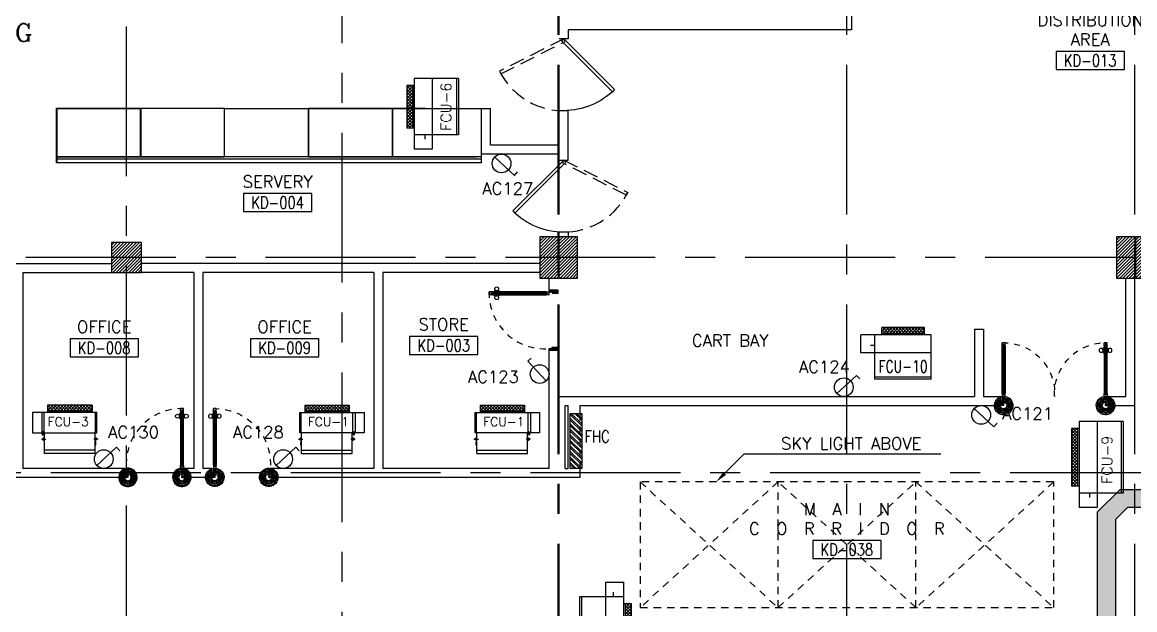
# Model space of a CAD drawing. Extents: x 417866.9 to 417960.2, y 43448 to 43538.2.
# Drawn here: x 417896.96 to 417915.52, y 43505.41 to 43515.22 of the extents above; entities that cross this region are included whole.
import ezdxf
from ezdxf.enums import TextEntityAlignment as Align

# ---------------------------------------------------------------- set-up
doc = ezdxf.new("R2010")
doc.units = 0
doc.header["$MEASUREMENT"] = 0
for name, pattern in [('CENTERX2', [4, 2.5, -0.5, 0.5, -0.5]), ('HIDDEN', [0.375, 0.25, -0.125]), ('HIDDEN2', [0.1875, 0.125, -0.0625])]:
    doc.linetypes.add(name, pattern=pattern)
doc.layers.get('0').update_dxf_attribs({"color": 11, "linetype": 'CONTINUOUS'})
for name, color, linetype in [('AXES', 11, 'CENTERX2'), ('COL', 11, 'CONTINUOUS'), ('DOOR', 11, 'CONTINUOUS'), ('E-SOCKETS', 4, 'CONTINUOUS'), ('E-TRAY', 2, 'CONTINUOUS'), ('EJ', 11, 'CONTINUOUS'), ('FCU', 7, 'CONTINUOUS'), ('FHC', 11, 'CONTINUOUS'), ('HAT', 11, 'CONTINUOUS'), ('HIDDEN', 11, 'HIDDEN2'), ('RM-BOX', 11, 'CONTINUOUS'), ('RM-IND', 11, 'CONTINUOUS'), ('RM-NAME', 11, 'CONTINUOUS'), ('RM-NO', 11, 'CONTINUOUS'), ('SCD', 2, 'CONTINUOUS'), ('SLOPE', 11, 'CONTINUOUS'), ('WALL', 11, 'CONTINUOUS')]:
    doc.layers.add(name, color=color, linetype=linetype)
doc.styles.add('ROMANC', font='romanc', dxfattribs={"height": 0.1})
doc.styles.add('ROMANS', font='ROMANS.shx', dxfattribs={"width": 0.6})

# ---------------------------------------------------------------- blocks, each defined once
blk = doc.blocks.new('RM1')
at = {"layer": 'RM-BOX'}
blk.add_lwpolyline([(570, -200), (-570, -200), (-570, -500), (570, -500)], close=True, dxfattribs=at)
at = {"layer": 'RM-NAME', "style": 'ROMANS'}
for tag, p in [('ROOMNAME1', (0, 324)), ('ROOMNAME2', (0, 0))]:
    blk.add_attdef(tag, text='', height=200, dxfattribs=at).set_placement(p, align=Align.MIDDLE)
at = {"layer": 'RM-NO', "style": 'ROMANS', "width": 0.8}
blk.add_attdef('ROOMNO', text='', height=200, dxfattribs=at).set_placement((0, -350), align=Align.MIDDLE)
blk = doc.blocks.new('*X105')
at = {"color": 0}
for p, q in [((203889, 55131), (204359, 55601)), ((203889, 55184), (204306, 55601)), ((203889, 55237), (204253, 55601)), ((203889, 55290), (204199, 55601)), ((203889, 55343), (204146, 55601)), ((203889, 55396), (204093, 55601)), ((203889, 55449), (204040, 55601)), ((203889, 55502), (203987, 55601)), ((203889, 55555), (203934, 55601)), ((203912, 55101), (204389, 55578)), ((203965, 55101), (204389, 55525)), ((204018, 55101), (204389, 55472)), ((204071, 55101), (204389, 55419)), ((204124, 55101), (204389, 55366)), ((204177, 55101), (204389, 55313)), ((204230, 55101), (204389, 55260)), ((204283, 55101), (204389, 55207)), ((204336, 55101), (204389, 55154))]:
    blk.add_line(p, q, dxfattribs=at)
blk = doc.blocks.new('A$C272A55A0')
at = {"layer": 'DOOR', "color": 0, "linetype": 'ByBlock'}
for p, q in [((0, 900), (0, 1050)), ((50, 1050), (0, 1050)), ((25, 950), (50, 950)), ((25, 900), (25, 950)), ((50, 950), (50, 1050)), ((1750, 950), (1750, 1050)), ((1750, 1050), (1800, 1050)), ((1775, 950), (1750, 950)), ((1775, 900), (1775, 950)), ((1800, 1050), (1800, 900)), ((0, 900), (25, 900)), ((75, 900), (25, 900)), ((25, 850), (25, 900)), ((42, 850), (25, 850)), ((58, 870), (42, 870)), ((42, 870), (42, 850)), ((58, 850), (58, 870)), ((75, 850), (58, 850)), ((75, 900), (75, 850)), ((1725, 900), (1775, 900)), ((1725, 900), (1725, 850)), ((1725, 850), (1742, 850)), ((1742, 870), (1758, 870)), ((1742, 850), (1742, 870)), ((1758, 870), (1758, 850)), ((1758, 850), (1775, 850)), ((1800, 900), (1775, 900)), ((1775, 850), (1775, 900)), ((25, 50), (42, 50)), ((25, 50), (25, 0)), ((25, 0), (75, 0)), ((75, 0), (25, 0)), ((42, 50), (42, 30)), ((42, 30), (58, 30)), ((58, 50), (75, 50)), ((58, 50), (58, 30)), ((75, 50), (75, 0)), ((1718, 160), (1709, 160)), ((1709, 95), (1709, 160)), ((1718, 95), (1709, 95)), ((1725, 173), (1718, 173)), ((1718, 173), (1718, 83)), ((1718, 95), (1718, 160)), ((1725, 83), (1718, 83)), ((1742, 50), (1725, 50)), ((1725, 50), (1725, 0)), ((1775, 0), (1725, 0)), ((1725, 0), (1775, 0)), ((1742, 50), (1742, 30)), ((1758, 30), (1742, 30)), ((1775, 50), (1758, 50)), ((1758, 50), (1758, 30)), ((1775, 173), (1782, 173)), ((1775, 83), (1782, 83)), ((1775, 50), (1775, 0)), ((1782, 173), (1782, 83)), ((1782, 160), (1791, 160)), ((1782, 95), (1782, 160)), ((1782, 95), (1791, 95)), ((1791, 95), (1791, 160))]:
    blk.add_line(p, q, dxfattribs=at)
at = {"layer": 'DOOR', "color": 9, "linetype": 'ByBlock'}
for p, q in [((50, 1050), (0, 1010)), ((50, 1050), (0, 937)), ((50, 1050), (37, 950)), ((1750, 1050), (1800, 1010)), ((1750, 1050), (1800, 937)), ((1750, 1050), (1763, 950))]:
    blk.add_line(p, q, dxfattribs=at)
at = {"layer": 'DOOR', "linetype": 'ByBlock'}
for p, q in [((25, 850), (25, 50)), ((42, 850), (42, 50)), ((58, 850), (58, 50)), ((75, 50), (75, 850)), ((1725, 50), (1725, 850)), ((1742, 850), (1742, 50)), ((1758, 850), (1758, 50)), ((1775, 850), (1775, 50))]:
    blk.add_line(p, q, dxfattribs=at)
at = {"layer": 'DOOR', "color": 0, "linetype": 'ByBlock'}
for centre in [(1676, 128), (1824, 128)]:
    blk.add_circle(centre, 32.4, dxfattribs=at)
at = {"layer": 'DOOR', "color": 9, "linetype": 'ByBlock'}
for centre, radius, start, end in [((50, 1050), 54.4, 203.2074, 270), ((50, 1050), 74.4, 227.7764, 270), ((50, 1050), 94.4, 238.0182, 270), ((50, 1050), 114, 244.0838, 257.3774), ((50, 1050), 34.4, 180, 270), ((50, 1050), 14.4, 180, 270), ((1750, 1050), 14.4, 270, 0), ((1750, 1050), 34.4, 270, 0), ((1750, 1050), 54.4, 270, 336.7926), ((1750, 1050), 74.4, 270, 312.2236), ((1750, 1050), 94.4, 270, 301.9818), ((1750, 1050), 114, 282.6226, 295.9162), ((50, 1050), 134, 248.1598, 259.28), ((50, 1050), 154, 251.1053, 256.2858), ((1750, 1050), 134, 280.72, 291.8402), ((1750, 1050), 154, 283.7142, 288.8947)]:
    blk.add_arc(centre, radius, start, end, dxfattribs=at)
at = {"layer": 'DOOR', "linetype": 'HIDDEN', "ltscale": 0.5}
for centre, start, end in [((50, 851), 268.3174, 3.2965), ((1750, 851), 176.7035, 271.6826)]:
    blk.add_arc(centre, 851, start, end, dxfattribs=at)
at = {"layer": 'WALL', "linetype": 'ByBlock'}
blk.add_line((1800, 900), (1800, 1050), dxfattribs=at)
blk = doc.blocks.new('C11')
at = {"layer": 'HAT'}
h = blk.add_hatch(dxfattribs=at)
h.set_pattern_fill('ANSI31', color=256, scale=300, style=0)
h.set_pattern_definition([(45, (-383765.23, -62181), (-26.5165043, 26.5165043), [])])
h.paths.add_polyline_path([(-20, 350), (-20, 700), (-320, 700), (-320, 350)])
h.paths.add_polyline_path([(-320, 0), (-20, 0), (-20, 350), (-320, 350)])
h = blk.add_hatch(dxfattribs=at)
h.set_pattern_fill('ANSI31', color=256, scale=300, style=0)
h.set_pattern_definition([(45, (-383445.23, -62181), (-26.5165043, 26.5165043), [])])
h.paths.add_polyline_path([(300, 350), (300, 700), (0, 700), (0, 350)])
h.paths.add_polyline_path([(0, 0), (300, 0), (300, 350), (0, 350)])
at = {"layer": 'COL'}
for points in [[(-20, 700), (-20, 0), (-320, 0), (-320, 700)], [(300, 700), (300, 0), (0, 0), (0, 700)]]:
    blk.add_lwpolyline(points, close=True, dxfattribs=at)
blk = doc.blocks.new('A$C24ED45A6')
at = {"layer": 'DOOR', "color": 0, "linetype": 'ByBlock'}
for p, q in [((925, 1100), (925, 1150)), ((925, 1150), (975, 1150)), ((975, 1150), (925, 1150)), ((942, 1100), (942, 1120)), ((958, 1120), (942, 1120)), ((958, 1100), (958, 1120)), ((975, 1100), (975, 1150)), ((909, 1055), (909, 990)), ((918, 1055), (909, 1055)), ((918, 990), (909, 990)), ((918, 978), (918, 1068)), ((925, 1068), (918, 1068)), ((918, 1055), (918, 990)), ((925, 978), (918, 978)), ((942, 1100), (925, 1100)), ((975, 1100), (958, 1100)), ((975, 1068), (982, 1068)), ((975, 978), (982, 978)), ((982, 978), (982, 1068)), ((982, 1055), (982, 990)), ((982, 1055), (991, 1055)), ((982, 990), (991, 990)), ((991, 1055), (991, 990)), ((925, 150), (925, 200)), ((925, 200), (942, 200)), ((942, 200), (942, 180)), ((958, 180), (958, 200)), ((958, 200), (975, 200)), ((975, 200), (975, 150)), ((0, 0), (0, 150)), ((0, 150), (25, 150)), ((50, 0), (0, 0)), ((25, 150), (25, 100)), ((25, 100), (50, 100)), ((50, 100), (50, 0)), ((925, 150), (975, 150)), ((942, 180), (958, 180)), ((975, 100), (950, 100)), ((950, 100), (950, 0)), ((1000, 150), (975, 150)), ((975, 150), (975, 100)), ((1000, 150), (1000, 0)), ((950, 0), (1000, 0))]:
    blk.add_line(p, q, dxfattribs=at)
at = {"layer": 'DOOR', "linetype": 'ByBlock'}
for p, q in [((925, 1100), (925, 200)), ((942, 200), (942, 1100)), ((958, 200), (958, 1100)), ((975, 200), (975, 1100))]:
    blk.add_line(p, q, dxfattribs=at)
at = {"layer": 'DOOR', "color": 9, "linetype": 'ByBlock'}
for p, q in [((50, 0), (0, 114)), ((50, 0), (0, 40)), ((50, 0), (37, 100)), ((950, 0), (1000, 114)), ((950, 0), (963, 100)), ((950, 0), (1000, 40))]:
    blk.add_line(p, q, dxfattribs=at)
at = {"layer": 'DOOR', "color": 0, "linetype": 'ByBlock'}
for centre in [(876, 1023), (1024, 1023)]:
    blk.add_circle(centre, 32.4, dxfattribs=at)
at = {"layer": 'DOOR', "linetype": 'HIDDEN', "ltscale": 0.5}
blk.add_arc((950, 222), 928, 88.456, 184.4816, dxfattribs=at)
at = {"layer": 'DOOR', "color": 9, "linetype": 'ByBlock'}
for centre, radius, start, end in [((50, 0), 154, 103.7142, 108.8947), ((50, 0), 134, 100.72, 111.8402), ((50, 0), 114, 102.6226, 115.9162), ((50, 0), 94.4, 90, 121.9818), ((50, 0), 74.4, 90, 132.2236), ((50, 0), 54.4, 90, 156.7926), ((50, 0), 34.4, 90, 180), ((50, 0), 14.4, 90, 180), ((950, 0), 94.4, 58.0182, 90), ((950, 0), 74.4, 47.7764, 90), ((950, 0), 54.4, 23.2074, 90), ((950, 0), 34.4, 0, 90), ((950, 0), 14.4, 0, 90), ((950, 0), 134, 68.1598, 79.28), ((950, 0), 114, 64.0838, 77.3774), ((950, 0), 154, 71.1053, 76.2858)]:
    blk.add_arc(centre, radius, start, end, dxfattribs=at)
at = {"layer": 'WALL'}
blk.add_line((1000, 0), (1000, 150), dxfattribs=at)
blk = doc.blocks.new('*X222')
at = {"color": 0}
for p, q in [((-750, 2538), (-672, 2616)), ((-750, 2591), (-725, 2616)), ((-660, 2516), (-750, 2606)), ((-719, 2516), (-619, 2616)), ((-607, 2516), (-707, 2616)), ((-666, 2516), (-566, 2616)), ((-554, 2516), (-654, 2616)), ((-613, 2516), (-513, 2616)), ((-501, 2516), (-601, 2616)), ((-560, 2516), (-460, 2616)), ((-448, 2516), (-548, 2616)), ((-507, 2516), (-407, 2616)), ((-394, 2516), (-494, 2616)), ((-454, 2516), (-354, 2616)), ((-341, 2516), (-441, 2616)), ((-401, 2516), (-301, 2616)), ((-288, 2516), (-388, 2616)), ((-348, 2516), (-248, 2616)), ((-235, 2516), (-335, 2616)), ((-295, 2516), (-195, 2616)), ((-182, 2516), (-282, 2616)), ((-242, 2516), (-142, 2616)), ((-129, 2516), (-229, 2616)), ((-189, 2516), (-89, 2616)), ((-76, 2516), (-176, 2616)), ((-136, 2516), (-36, 2616)), ((-23, 2516), (-123, 2616)), ((-83, 2516), (17, 2616)), ((30, 2516), (-70, 2616)), ((-30, 2516), (70, 2616)), ((83, 2516), (-17, 2616)), ((23, 2516), (123, 2616)), ((136, 2516), (36, 2616)), ((76, 2516), (176, 2616)), ((189, 2516), (89, 2616)), ((129, 2516), (215, 2601)), ((215, 2543), (142, 2616)), ((215, 2596), (195, 2616)), ((-713, 2516), (-750, 2553)), ((182, 2516), (215, 2548))]:
    blk.add_line(p, q, dxfattribs=at)
blk = doc.blocks.new('WAP16')
at = {"color": 6}
for p, q in [((-597, 0), (-597, -737)), ((-597, 0), (597, 0)), ((597, 0), (597, -737)), ((-597, -437), (597, -437)), ((-597, -737), (597, -737))]:
    blk.add_line(p, q, dxfattribs=at)
at = {"color": 2}
for p, q in [((-597, -32), (597, -32)), ((597, -437), (835, -437)), ((835, -437), (835, -737)), ((-482, -737), (-482, -862)), ((482, -737), (482, -862)), ((597, -737), (835, -737)), ((-482, -762), (482, -762)), ((-482, -862), (482, -862))]:
    blk.add_line(p, q, dxfattribs=at)
at = {"color": 7}
blk.add_line((597, -562), (670, -562), dxfattribs=at)
at = {"color": 2}
blk.add_blockref('*X222', (268, -3378), dxfattribs=at)
blk = doc.blocks.new('*X226')
at = {"color": 0}
for p, q in [((16890, -2467), (16943, -2414)), ((16890, -2520), (16990, -2420)), ((16990, -2565), (16890, -2465)), ((16890, -2573), (16990, -2473)), ((16990, -2619), (16890, -2519)), ((16890, -2626), (16990, -2526)), ((16990, -2672), (16890, -2572)), ((16890, -2679), (16990, -2579)), ((16990, -2512), (16892, -2414)), ((16990, -2459), (16945, -2414)), ((16990, -2725), (16890, -2625)), ((16890, -2732), (16990, -2632)), ((16990, -2778), (16890, -2678)), ((16890, -2785), (16990, -2685)), ((16990, -2831), (16890, -2731)), ((16890, -2838), (16990, -2738)), ((16990, -2884), (16890, -2784)), ((16890, -2891), (16990, -2791)), ((16990, -2937), (16890, -2837)), ((16890, -2944), (16990, -2844)), ((16990, -2990), (16890, -2890)), ((16890, -2997), (16990, -2897)), ((16990, -3043), (16890, -2943)), ((16890, -3050), (16990, -2950)), ((16990, -3096), (16890, -2996)), ((16890, -3103), (16990, -3003)), ((16990, -3149), (16890, -3049)), ((16944, -3155), (16890, -3102)), ((16892, -3155), (16990, -3056)), ((16945, -3155), (16990, -3109))]:
    blk.add_line(p, q, dxfattribs=at)
blk = doc.blocks.new('WHE06')
at = {"color": 2}
for p, q in [((689, 621), (346, 621)), ((346, 621), (346, 469)), ((689, 469), (689, 621)), ((60, -422), (60, 422)), ((212, 437), (269, 437)), ((232, 452), (232, 422)), ((232, 452), (252, 452)), ((242, 472), (242, 399)), ((252, 452), (252, 422)), ((305, 448), (373, 448)), ((321, 458), (321, 438)), ((321, 458), (346, 458)), ((321, 438), (346, 438)), ((346, 430), (689, 430)), ((811, 371), (689, 371)), ((711, -371), (711, 371)), ((811, -371), (811, 371)), ((811, -371), (689, -371)), ((142, -437), (142, -422)), ((142, -437), (197, -437)), ((197, -437), (197, -422)), ((221, -437), (269, -437)), ((232, -452), (232, -422)), ((232, -452), (252, -452)), ((242, -472), (242, -399)), ((252, -452), (252, -422)), ((346, -430), (689, -430))]:
    blk.add_line(p, q, dxfattribs=at)
at = {"color": 6}
for p, q in [((0, -422), (0, 422)), ((0, 422), (346, 422)), ((346, 469), (346, -451)), ((689, 469), (346, 469)), ((689, -451), (689, 469)), ((0, -422), (346, -422)), ((346, -451), (689, -451))]:
    blk.add_line(p, q, dxfattribs=at)
at = {"color": 2}
blk.add_blockref('*X226', (-16179, 2784), dxfattribs=at)
blk = doc.blocks.new('*X252')
at = {"color": 0}
for p, q in [((23912, -1650), (23966, -1596)), ((23912, -1597), (23913, -1596)), ((23970, -1696), (23912, -1638)), ((23919, -1696), (24019, -1596)), ((24023, -1696), (23923, -1596)), ((23972, -1696), (24072, -1596)), ((24076, -1696), (23976, -1596)), ((24025, -1696), (24125, -1596)), ((24129, -1696), (24029, -1596)), ((24078, -1696), (24178, -1596)), ((24182, -1696), (24082, -1596)), ((24131, -1696), (24231, -1596)), ((24235, -1696), (24135, -1596)), ((24184, -1696), (24284, -1596)), ((24288, -1696), (24188, -1596)), ((24237, -1696), (24337, -1596)), ((24341, -1696), (24241, -1596)), ((24290, -1696), (24390, -1596)), ((24394, -1696), (24294, -1596)), ((24343, -1696), (24443, -1596)), ((24447, -1696), (24347, -1596)), ((24396, -1696), (24496, -1596)), ((24500, -1696), (24400, -1596)), ((24449, -1696), (24549, -1596)), ((24553, -1696), (24453, -1596)), ((24502, -1696), (24602, -1596)), ((24606, -1696), (24506, -1596)), ((24555, -1696), (24624, -1628)), ((24624, -1660), (24559, -1596)), ((24624, -1607), (24612, -1596)), ((23917, -1696), (23912, -1691)), ((24608, -1696), (24624, -1681))]:
    blk.add_line(p, q, dxfattribs=at)

msp = doc.modelspace()

# ---------------------------------------------------------------- hatches: boundary and pattern name
at = {"layer": 'FHC', "linetype": 'ByBlock', "ltscale": 0.3}
h = msp.add_hatch(dxfattribs=at)
h.set_pattern_fill('ANSI32', color=11, scale=175, angle=90, style=0)
h.set_pattern_definition([(135, (417937.34262, 43275.572956), (-0.046403882, -0.046403882), []), (135, (417937.34262, 43275.60389), (-0.046403882, -0.046403882), [])])
h.paths.add_polyline_path([(417906.2916, 43508.6891), (417906.1016, 43508.6891), (417906.1016, 43507.7691), (417906.2916, 43507.7691)])
h.paths.add_polyline_path([(417906.7127, 43507.5565), (417906.2919, 43507.5565), (417906.2919, 43507.819), (417906.7127, 43507.819)], flags=9)
at = {"layer": 'HAT'}
h = msp.add_hatch(dxfattribs=at)
h.set_pattern_fill('ANSI31', color=256, scale=0.3, style=0)
h.set_pattern_definition([(45, (417522.151385, 43448.763322), (-0.0265165043, 0.0265165043), [])])
h.paths.add_polyline_path([(417905.8966, 43511.2943), (417905.8966, 43511.6443), (417905.5966, 43511.6443), (417905.5966, 43511.2943)])
h.paths.add_polyline_path([(417905.5966, 43510.9443), (417905.8966, 43510.9443), (417905.8966, 43511.2943), (417905.5966, 43511.2943)])
h = msp.add_hatch(dxfattribs=at)
h.set_pattern_fill('ANSI31', color=256, scale=0.3, style=0)
h.set_pattern_definition([(45, (417522.471385, 43448.763322), (-0.0265165043, 0.0265165043), [])])
h.paths.add_polyline_path([(417906.2166, 43511.2943), (417906.2166, 43511.6443), (417905.9166, 43511.6443), (417905.9166, 43511.2943)])
h.paths.add_polyline_path([(417905.9166, 43510.9443), (417906.2166, 43510.9443), (417906.2166, 43511.2943), (417905.9166, 43511.2943)])
h = msp.add_hatch(dxfattribs=at)
h.set_pattern_fill('ANGLE', color=256, style=0)
h.set_pattern_definition([(0, (0, 0), (0, 0.275), [0.2, -0.075]), (90, (0, 0), (-0.275, 2e-17), [0.2, -0.075])])
h.paths.add_polyline_path([(417922.3278, 43507.1193), (417915.3957, 43507.1193), (417915.1957, 43506.9193), (417915.1957, 43495.5569), (417915.4957, 43495.2569), (417920.9414, 43495.2569), (417920.9414, 43494.9569), (417905.0201, 43494.9569), (417904.7716, 43494.7083), (417904.7716, 43493.9249), (417904.1716, 43493.3249), (417898.5287, 43493.3249), (417898.5287, 43493.9249), (417903.923, 43493.9249), (417904.1716, 43494.1734), (417904.1716, 43494.9569), (417904.7716, 43495.5569), (417914.6471, 43495.5569), (417914.8957, 43495.8054), (417914.8957, 43507.0436), (417915.2714, 43507.4193), (417922.3278, 43507.4193)])

# ---------------------------------------------------------------- linework, layer by layer
at = {"layer": 'AXES'}
for p, q in [((417898.6966, 43448.6529), (417898.6966, 43537.5491)), ((417910.7166, 43460.01), (417910.7166, 43537.5491)), ((417905.8966, 43460.01), (417905.8966, 43537.1991)), ((417905.9166, 43460.01), (417905.9166, 43537.1991)), ((417915.5166, 43460.01), (417915.5166, 43537.1991)), ((417902.2966, 43466.8743), (417902.2966, 43525.6943)), ((417959.5194, 43511.2943), (417889.6966, 43511.2943)), ((417947.9366, 43507.6943), (417889.6966, 43507.6943))]:
    msp.add_line(p, q, dxfattribs=at)
at = {"layer": 'COL'}
for points in [[(417905.8966, 43511.6443), (417905.8966, 43510.9443), (417905.5966, 43510.9443), (417905.5966, 43511.6443)], [(417906.2166, 43511.6443), (417906.2166, 43510.9443), (417905.9166, 43510.9443), (417905.9166, 43511.6443)], [(417898.4466, 43511.5443), (417898.4466, 43511.0443), (417898.9466, 43511.0443), (417898.9466, 43511.5443)]]:
    msp.add_lwpolyline(points, close=True, dxfattribs=at)
at = {"layer": 'DOOR', "color": 11, "linetype": 'HIDDEN'}
for points in [[(417904.9205, 43514.4033), (417904.943, 43514.3587), (417906.0142, 43514.8997), (417905.9916, 43514.9443), (417904.9205, 43514.4033, 0.2646419), (417905.9166, 43513.7443, 0.4142117)], [(417907.0627, 43512.3783), (417907.0402, 43512.3337), (417905.9691, 43512.8747), (417905.9916, 43512.9193), (417907.0627, 43512.3783, -0.2646419), (417906.0666, 43511.7193, -0.4142117)]]:
    msp.add_lwpolyline(points, format="xyb", dxfattribs=at)
at = {"layer": 'DOOR'}
for points in [[(417906.8401, 43514.0958), (417906.8048, 43514.0604), (417905.9563, 43514.909), (417905.9916, 43514.9443), (417906.8401, 43514.0958, -0.1989107), (417905.9916, 43513.7443, -0.4142117)], [(417905.1431, 43512.0708), (417905.1784, 43512.0354), (417906.027, 43512.884), (417905.9916, 43512.9193), (417905.1431, 43512.0708, 0.1989107), (417905.9916, 43511.7193, 0.4142117)]]:
    msp.add_lwpolyline(points, format="xyb", dxfattribs=at)
at = {"layer": 'E-SOCKETS'}
for p, q in [((417904.84, 43512.9695), (417905.1678, 43512.6644)), ((417905.1678, 43512.6644), (417905.2223, 43512.7229)), ((417905.3916, 43509.5592), (417905.4502, 43509.6137)), ((417905.6968, 43509.2313), (417905.3916, 43509.5592)), ((417910.5493, 43509.0191), (417910.8771, 43509.3243)), ((417910.8771, 43509.3243), (417910.9316, 43509.2658)), ((417912.8404, 43508.7695), (417913.1683, 43508.4644)), ((417913.1683, 43508.4644), (417913.2228, 43508.5229)), ((417898.2044, 43507.8191), (417898.5322, 43508.1243)), ((417898.5322, 43508.1243), (417898.5867, 43508.0658)), ((417901.1969, 43507.8191), (417901.5248, 43508.1243)), ((417901.5248, 43508.1243), (417901.5793, 43508.0658))]:
    msp.add_line(p, q, dxfattribs=at)
for centre in [(417904.9543, 43512.8631), (417905.5904, 43509.3457), (417910.6636, 43509.1256), (417912.9548, 43508.6631), (417898.3188, 43507.9256), (417901.3113, 43507.9256)]:
    msp.add_circle(centre, 0.1562, dxfattribs=at)
at = {"layer": 'E-TRAY', "color": 4}
msp.add_lwpolyline([(417922.3278, 43507.1193), (417915.3957, 43507.1193), (417915.1957, 43506.9193), (417915.1957, 43495.5569), (417915.4957, 43495.2569), (417920.9414, 43495.2569), (417920.9414, 43494.9569), (417905.0201, 43494.9569), (417904.7716, 43494.7083), (417904.7716, 43493.9249), (417904.1716, 43493.3249), (417898.5287, 43493.3249), (417898.5287, 43493.9249), (417903.923, 43493.9249), (417904.1716, 43494.1734), (417904.1716, 43494.9569), (417904.7716, 43495.5569), (417914.6471, 43495.5569), (417914.8957, 43495.8054), (417914.8957, 43507.0436), (417915.2714, 43507.4193), (417922.3278, 43507.4193), (417922.3278, 43507.1193)], dxfattribs=at)
at = {"layer": 'FCU', "color": 6}
for p, q in [((417903.4991, 43514.2797), (417903.4991, 43513.3397)), ((417904.2361, 43514.2797), (417903.4991, 43514.2797)), ((417903.7991, 43514.2797), (417903.7991, 43513.3397)), ((417904.2361, 43514.2797), (417904.2361, 43513.3397)), ((417904.2361, 43513.3397), (417903.4991, 43513.3397)), ((417911.1829, 43509.263), (417911.1829, 43510)), ((417912.1228, 43510), (417911.1829, 43510)), ((417912.1228, 43509.263), (417912.1228, 43510)), ((417912.1228, 43509.7), (417911.1829, 43509.7)), ((417912.1228, 43509.263), (417911.1829, 43509.263))]:
    msp.add_line(p, q, dxfattribs=at)
at = {"layer": 'FCU', "color": 3}
for p, q in [((417904.2041, 43514.2797), (417904.2041, 43513.3397)), ((417903.3741, 43514.1657), (417903.3741, 43513.4537)), ((417903.4991, 43514.1657), (417903.3741, 43514.1657)), ((417903.4741, 43514.1657), (417903.4741, 43513.4537)), ((417903.4991, 43513.4537), (417903.3741, 43513.4537)), ((417903.4991, 43513.3397), (417903.4991, 43513.1017)), ((417903.6741, 43513.3397), (417903.6741, 43513.2664)), ((417903.7991, 43513.3397), (417903.7991, 43513.1017)), ((417903.7991, 43513.1017), (417903.4991, 43513.1017)), ((417912.0088, 43510.125), (417911.2969, 43510.125)), ((417911.2969, 43510), (417911.2969, 43510.125)), ((417912.0088, 43510), (417912.0088, 43510.125)), ((417911.1829, 43510), (417910.9449, 43510)), ((417910.9449, 43509.7), (417910.9449, 43510)), ((417912.0088, 43510.025), (417911.2969, 43510.025)), ((417911.1829, 43509.825), (417911.1095, 43509.825)), ((417911.1829, 43509.7), (417910.9449, 43509.7)), ((417912.1228, 43509.295), (417911.1829, 43509.295))]:
    msp.add_line(p, q, dxfattribs=at)
at = {"layer": 'FHC', "linetype": 'ByBlock', "ltscale": 0.3}
for p, q in [((417906.1016, 43507.7691), (417906.1016, 43508.6891)), ((417906.1016, 43508.6891), (417906.2916, 43508.6891)), ((417906.2916, 43508.6891), (417906.2916, 43507.7691)), ((417906.2916, 43507.7691), (417906.1016, 43507.7691))]:
    msp.add_line(p, q, dxfattribs=at)
at = {"layer": 'FHC', "color": 250, "linetype": 'HIDDEN', "ltscale": 0.25}
msp.add_line((417906.2666, 43507.7721), (417906.2666, 43508.6874), dxfattribs=at)
at = {"layer": 'HIDDEN'}
for p, q in [((417914.1666, 43507.5443), (417907.2666, 43507.5443)), ((417907.2666, 43507.5443), (417907.2666, 43505.4443)), ((417909.5666, 43507.5443), (417907.2666, 43505.4443)), ((417907.2666, 43507.5443), (417909.5666, 43505.4443)), ((417911.8666, 43505.4443), (417909.5666, 43507.5443)), ((417909.5666, 43505.4443), (417911.8666, 43507.5443)), ((417909.5666, 43505.4443), (417909.5666, 43507.5443)), ((417909.5666, 43505.4443), (417909.5666, 43507.5443)), ((417914.1666, 43507.5443), (417911.8666, 43505.4443)), ((417911.8666, 43507.5443), (417914.1666, 43505.4443)), ((417911.8666, 43505.4443), (417911.8666, 43507.5443)), ((417911.8666, 43505.4443), (417911.8666, 43507.5443)), ((417914.1666, 43505.4443), (417914.1666, 43507.5443)), ((417907.2666, 43505.4443), (417914.1666, 43505.4443))]:
    msp.add_line(p, q, dxfattribs=at)
at = {"layer": 'RM-IND'}
for p, q in [((417908.6757, 43507.6854), (417909.0041, 43508.0122)), ((417909.0041, 43508.0122), (417909.5171, 43508.0122)), ((417909.5171, 43508.0122), (417912.2837, 43508.0122))]:
    msp.add_line(p, q, dxfattribs=at)
msp.add_solid([(417908.6992, 43507.6618), (417908.6522, 43507.709), (417908.5339, 43507.5443)], dxfattribs=at)
at = {"layer": 'SLOPE', "linetype": 'ByBlock'}
for p, q in [((417897.5308, 43513.782), (417898.9308, 43513.782)), ((417898.9308, 43513.782), (417897.5308, 43513.782)), ((417898.9308, 43513.782), (417897.5308, 43513.782)), ((417897.5308, 43513.782), (417898.9308, 43513.782)), ((417897.5308, 43513.782), (417897.5308, 43512.972)), ((417897.5308, 43512.872), (417897.5308, 43513.782)), ((417897.5349, 43512.972), (417897.5349, 43513.782)), ((417897.5349, 43513.782), (417897.5349, 43512.872)), ((417898.9308, 43512.972), (417898.9308, 43513.782)), ((417898.9308, 43512.972), (417898.9308, 43513.782)), ((417898.9308, 43512.972), (417898.9308, 43513.782)), ((417898.9308, 43512.972), (417898.9308, 43513.782)), ((417898.9308, 43512.972), (417898.9308, 43513.782)), ((417898.9308, 43512.972), (417898.9308, 43513.782)), ((417898.9349, 43513.782), (417898.9349, 43512.972)), ((417900.3349, 43513.782), (417898.9349, 43513.782)), ((417900.3349, 43513.782), (417898.9349, 43513.782)), ((417898.9349, 43513.782), (417898.9349, 43512.972)), ((417900.3349, 43513.782), (417904.6216, 43513.782)), ((417900.3349, 43512.972), (417900.3349, 43513.782)), ((417900.3349, 43512.9721), (417900.3349, 43513.782)), ((417900.3349, 43513.782), (417901.7349, 43513.782)), ((417900.3349, 43512.9721), (417900.3349, 43513.782)), ((417900.3349, 43512.972), (417900.3349, 43513.782)), ((417903.1349, 43513.7821), (417901.7349, 43513.7821)), ((417901.7349, 43513.7821), (417901.7349, 43512.9721)), ((417901.7349, 43512.972), (417901.7349, 43513.782)), ((417901.7349, 43512.9721), (417901.7349, 43513.782)), ((417901.7349, 43513.782), (417901.7349, 43512.9721)), ((417903.1349, 43512.9721), (417903.1349, 43513.7821)), ((417903.1349, 43513.7821), (417903.1349, 43512.9721)), ((417903.1349, 43513.7821), (417903.1349, 43512.9721)), ((417903.6849, 43513.7821), (417903.1349, 43513.7821)), ((417903.6849, 43513.7821), (417903.1349, 43513.7821)), ((417903.1349, 43512.972), (417903.1349, 43513.782)), ((417903.1349, 43512.9721), (417903.1349, 43513.782)), ((417904.6216, 43512.8721), (417904.6216, 43513.782)), ((417897.5308, 43512.972), (417898.9308, 43512.972)), ((417897.5308, 43512.972), (417898.9308, 43512.972)), ((417897.5308, 43512.972), (417898.9308, 43512.972)), ((417897.5308, 43512.972), (417898.9308, 43512.972)), ((417898.9349, 43512.972), (417897.5308, 43512.972)), ((417898.9309, 43512.937), (417897.5308, 43512.937)), ((417898.9349, 43512.972), (417897.5349, 43512.972)), ((417898.9309, 43512.937), (417897.5659, 43512.937)), ((417900.3349, 43512.972), (417898.9349, 43512.972)), ((417898.9349, 43512.972), (417900.3349, 43512.972)), ((417898.9349, 43512.972), (417900.3349, 43512.972)), ((417900.3349, 43512.972), (417898.9349, 43512.972)), ((417900.3349, 43512.937), (417898.9349, 43512.937)), ((417900.3349, 43512.937), (417898.9349, 43512.937)), ((417901.7349, 43512.9721), (417900.3349, 43512.9721)), ((417901.7349, 43512.9721), (417900.3349, 43512.9721)), ((417901.7349, 43512.9721), (417900.3349, 43512.9721)), ((417901.7349, 43512.9721), (417900.3349, 43512.9721)), ((417904.6216, 43512.9721), (417900.3349, 43512.9721)), ((417901.7349, 43512.9721), (417900.3349, 43512.9721)), ((417901.7349, 43512.9721), (417900.3349, 43512.9721)), ((417901.7349, 43512.9721), (417900.3349, 43512.9721)), ((417901.7349, 43512.9721), (417900.3349, 43512.9721)), ((417901.7349, 43512.9721), (417900.3349, 43512.9721)), ((417904.6216, 43512.9371), (417900.3349, 43512.9371)), ((417901.7349, 43512.9371), (417900.3349, 43512.9371)), ((417901.7349, 43512.9721), (417903.1349, 43512.9721)), ((417903.1349, 43512.9721), (417901.7349, 43512.9721)), ((417903.1349, 43512.9371), (417901.7349, 43512.9371)), ((417904.5349, 43512.9721), (417903.1349, 43512.9721)), ((417903.1349, 43512.9721), (417904.5349, 43512.9721)), ((417903.1349, 43512.9721), (417904.5349, 43512.9721)), ((417904.5349, 43512.9371), (417903.1349, 43512.9371)), ((417898.9309, 43512.872), (417897.5308, 43512.872)), ((417900.3349, 43512.872), (417898.9349, 43512.872)), ((417901.7349, 43512.8721), (417900.3349, 43512.8721)), ((417903.1349, 43512.8721), (417901.7349, 43512.8721)), ((417904.6216, 43512.8721), (417903.1349, 43512.8721))]:
    msp.add_line(p, q, dxfattribs=at)
at = {"layer": 'WALL'}
for p, q in [((417910.7916, 43518.2443), (417910.7916, 43515.0943)), ((417906.0666, 43514.9443), (417905.9166, 43514.9443)), ((417910.7916, 43515.0943), (417906.0666, 43515.0943)), ((417906.0666, 43515.0943), (417906.0666, 43514.9443)), ((417904.6216, 43513.0193), (417904.6216, 43513.782)), ((417904.6216, 43513.782), (417904.7716, 43513.782)), ((417904.7716, 43513.1693), (417904.7716, 43513.782)), ((417905.9166, 43512.9193), (417905.9166, 43513.7443)), ((417906.0666, 43513.7443), (417905.9166, 43513.7443)), ((417906.0666, 43512.9193), (417906.0666, 43513.7443)), ((417905.8966, 43513.1693), (417904.7716, 43513.1693)), ((417905.8966, 43513.0193), (417905.8966, 43513.1693)), ((417905.8966, 43513.0193), (417904.6216, 43513.0193)), ((417905.8966, 43512.9193), (417905.8966, 43513.0193)), ((417905.9166, 43512.9193), (417906.0666, 43512.9193)), ((417905.8966, 43511.5443), (417905.8966, 43511.7193)), ((417905.9166, 43511.7193), (417906.0666, 43511.7193)), ((417905.9166, 43511.6443), (417905.9166, 43511.7193)), ((417906.0666, 43511.7193), (417906.0666, 43511.6443)), ((417894.2216, 43511.1943), (417898.4466, 43511.1943)), ((417896.9716, 43511.0443), (417896.9716, 43507.7693)), ((417896.9716, 43511.0443), (417898.4466, 43511.0443)), ((417905.5966, 43511.1943), (417898.9466, 43511.1943)), ((417899.8216, 43511.0443), (417898.9466, 43511.0443)), ((417899.8216, 43511.0443), (417899.8216, 43507.7693)), ((417902.8216, 43511.0443), (417899.9716, 43511.0443)), ((417899.9716, 43511.0443), (417899.9716, 43507.7693)), ((417902.8216, 43511.0443), (417902.8216, 43507.7693)), ((417902.9716, 43511.0443), (417902.9716, 43507.7693)), ((417905.5966, 43511.0443), (417902.9716, 43511.0443)), ((417915.5166, 43508.8193), (417915.5166, 43511.0443)), ((417905.7466, 43510.7454), (417905.7466, 43510.9443)), ((417915.3666, 43508.9693), (417915.3666, 43510.9443)), ((417905.7466, 43510.7454), (417905.8966, 43510.7454)), ((417912.8416, 43510.0943), (417912.8416, 43508.9693)), ((417912.8416, 43510.0943), (417912.9916, 43510.0943)), ((417912.9916, 43510.0943), (417912.9916, 43508.9693)), ((417905.7466, 43507.7693), (417905.7466, 43509.7454)), ((417905.7466, 43509.7454), (417905.8966, 43509.7454)), ((417915.3666, 43508.9693), (417915.3666, 43509.6887)), ((417905.9166, 43508.9693), (417912.8416, 43508.9693)), ((417906.0166, 43508.8193), (417906.0666, 43508.8193)), ((417906.0166, 43507.7693), (417906.0166, 43508.8193)), ((417906.0666, 43507.7693), (417906.0666, 43508.8193)), ((417906.2666, 43508.8193), (417913.2791, 43508.8193)), ((417906.2666, 43508.6891), (417906.2666, 43508.8193)), ((417912.9916, 43508.9693), (417913.2791, 43508.9693)), ((417913.2791, 43508.9693), (417913.2791, 43508.8193)), ((417915.0791, 43508.9693), (417915.3666, 43508.9693)), ((417915.0791, 43508.9693), (417915.0791, 43508.8193)), ((417915.0791, 43508.8193), (417915.5166, 43508.8193)), ((417898.6716, 43507.7693), (417896.9716, 43507.7693)), ((417898.6716, 43507.7693), (417898.6716, 43507.6193)), ((417899.8216, 43507.7693), (417899.6716, 43507.7693)), ((417900.1216, 43507.7693), (417899.9716, 43507.7693)), ((417900.1216, 43507.7693), (417900.1216, 43507.6193)), ((417901.1216, 43507.7693), (417901.1216, 43507.6193)), ((417902.8216, 43507.7693), (417901.1216, 43507.7693)), ((417905.7466, 43507.7693), (417902.9716, 43507.7693)), ((417906.0166, 43507.7693), (417906.0666, 43507.7693)), ((417906.2666, 43507.6193), (417906.2666, 43507.7691)), ((417898.6716, 43507.6193), (417895.548, 43507.6193)), ((417900.1216, 43507.6193), (417899.6716, 43507.6193)), ((417906.2666, 43507.6193), (417901.1216, 43507.6193))]:
    msp.add_line(p, q, dxfattribs=at)

# ---------------------------------------------------------------- block references
at = {"layer": 'DOOR', "color": 0, "yscale": 0.0009999999892897904, "zscale": 0.001}
for name, p, xscale, rotation in [('A$C24ED45A6', (417905.8966, 43509.7454), 0.0009999999892897904, 90), ('A$C272A55A0', (417913.2791, 43509.8697), -0.001000000047497451, 180)]:
    msp.add_blockref(name, p, dxfattribs=dict(at, xscale=xscale, rotation=rotation))
for p, xscale in [((417898.6716, 43507.6193), 0.001000000047497451), ((417901.1216, 43507.6193), -0.001000000047497451)]:
    msp.add_blockref('A$C24ED45A6', p, dxfattribs=dict(at, xscale=xscale))
at = {"layer": 'EJ', "color": 2, "linetype": 'ByBlock', "xscale": 0.001000000047497451, "yscale": 0.0009999999892897904, "zscale": 0.001}
msp.add_blockref('C11', (417915.5366, 43510.9443), dxfattribs=at)
at = {"layer": 'FCU', "color": 11, "yscale": 0.001000002026557922, "zscale": 0.001}
for p, xscale, rotation in [((417905.07, 43538.0775), 0.001000002026557922, 270), ((417935.9202, 43508.4291), 0.0009999871253967285, 180)]:
    msp.add_blockref('*X252', p, dxfattribs=dict(at, xscale=xscale, rotation=rotation))
at = {"layer": 'FCU', "xscale": 0.001000002026557922, "yscale": 0.001000002026557922, "zscale": 0.001}
for name, p, rotation in [('WHE06', (417897.7521, 43508.0167), 90), ('WAP16', (417915.3242, 43507.9548), 270), ('WAP16', (417906.259, 43505.0339), 90)]:
    msp.add_blockref(name, p, dxfattribs=dict(at, rotation=rotation))
at = {"layer": 'FCU', "extrusion": (0, 0, -1), "xscale": 0.001000002026557922, "yscale": 0.001000002026557922, "zscale": -0.001, "rotation": 90}
for p in [(-417902.0412, 43508.0167), (-417904.9662, 43508.0167)]:
    msp.add_blockref('WHE06', p, dxfattribs=at)
at = {"layer": 'HAT', "xscale": 0.001000000047497451, "yscale": 0.0009999999892897904, "zscale": 0.001}
for p, values in [((417914.7735, 43514.9326), {'ROOMNO': 'KD-013', 'ROOMNAME2': 'AREA', 'ROOMNAME1': 'DISTRIBUTION'}), ((417901.2193, 43512.5592), {'ROOMNO': 'KD-004', 'ROOMNAME2': 'SERVERY'}), ((417898.3264, 43510.1332), {'ROOMNO': 'KD-008', 'ROOMNAME2': 'OFFICE'}), ((417901.3363, 43510.1332), {'ROOMNO': 'KD-009', 'ROOMNAME2': 'OFFICE'}), ((417903.99, 43510.175), {'ROOMNO': 'KD-003', 'ROOMNAME2': 'STORE'}), ((417910.7145, 43506.7639), {'ROOMNO': 'KD-038', 'ROOMNAME2': 'C  O  R  R  I  D  O  R', 'ROOMNAME1': 'M  A  I  N'})]:
    msp.add_blockref('RM1', p, dxfattribs=at).add_auto_attribs(values)
msp.add_blockref('*X105', (417694.5581, 43455.9433), dxfattribs=at)

# ---------------------------------------------------------------- texts
at = {"layer": 'E-SOCKETS', "style": 'ROMANS'}
for s, p in [('AC127', (417904.6341, 43512.3455)), ('AC124', (417909.9151, 43509.368)), ('AC123', (417904.3936, 43509.2011)), ('AC121', (417913.3041, 43508.5862)), ('AC130', (417898.3911, 43508.2742)), ('AC128', (417900.4736, 43508.2742))]:
    msp.add_text(s, height=0.2, dxfattribs=at).set_placement(p)
at = {"layer": 'FHC', "style": 'ROMANS', "width": 0.8}
msp.add_text('FHC', height=0.2, dxfattribs=at).set_placement((417906.3392, 43508.2028))
at = {"layer": 'RM-NAME'}
for s, height, style, p in [('STAFF DINING', 0.3, 'ROMANC', (417895.6681, 43515.049)), (' CART BAY', 0.2, 'ROMANS', (417908.6995, 43509.9046))]:
    msp.add_text(s, height=height, dxfattribs=dict(at, style=style)).set_placement(p, align=Align.MIDDLE)
at = {"layer": 'RM-NAME', "style": 'ROMANS'}
msp.add_text('SKY LIGHT ABOVE', height=0.2, dxfattribs=at).set_placement((417909.6171, 43508.1872), align=Align.MIDDLE_LEFT)
at = {"layer": 'SCD', "style": 'ROMANS', "width": 1}
for s, p in [('FCU-6', (417904.0266, 43513.8091)), ('FCU-9', (417915.0526, 43507.9137))]:
    msp.add_text(s, height=0.175, rotation=90, dxfattribs=at).set_placement(p, align=Align.MIDDLE)
at = {"layer": 'SCD', "style": 'ROMANS'}
for s, height, width, p in [('FCU-10', 0.2, 0.75, (417911.6523, 43509.4725)), ('FCU-3', 0.15, 1, (417897.7262, 43508.5496)), ('FCU-1', 0.15, 1, (417902.067, 43508.5496)), ('FCU-1', 0.15, 1, (417904.992, 43508.5496))]:
    msp.add_text(s, height=height, dxfattribs=dict(at, width=width)).set_placement(p, align=Align.MIDDLE)

doc.saveas('drawing.dxf')
